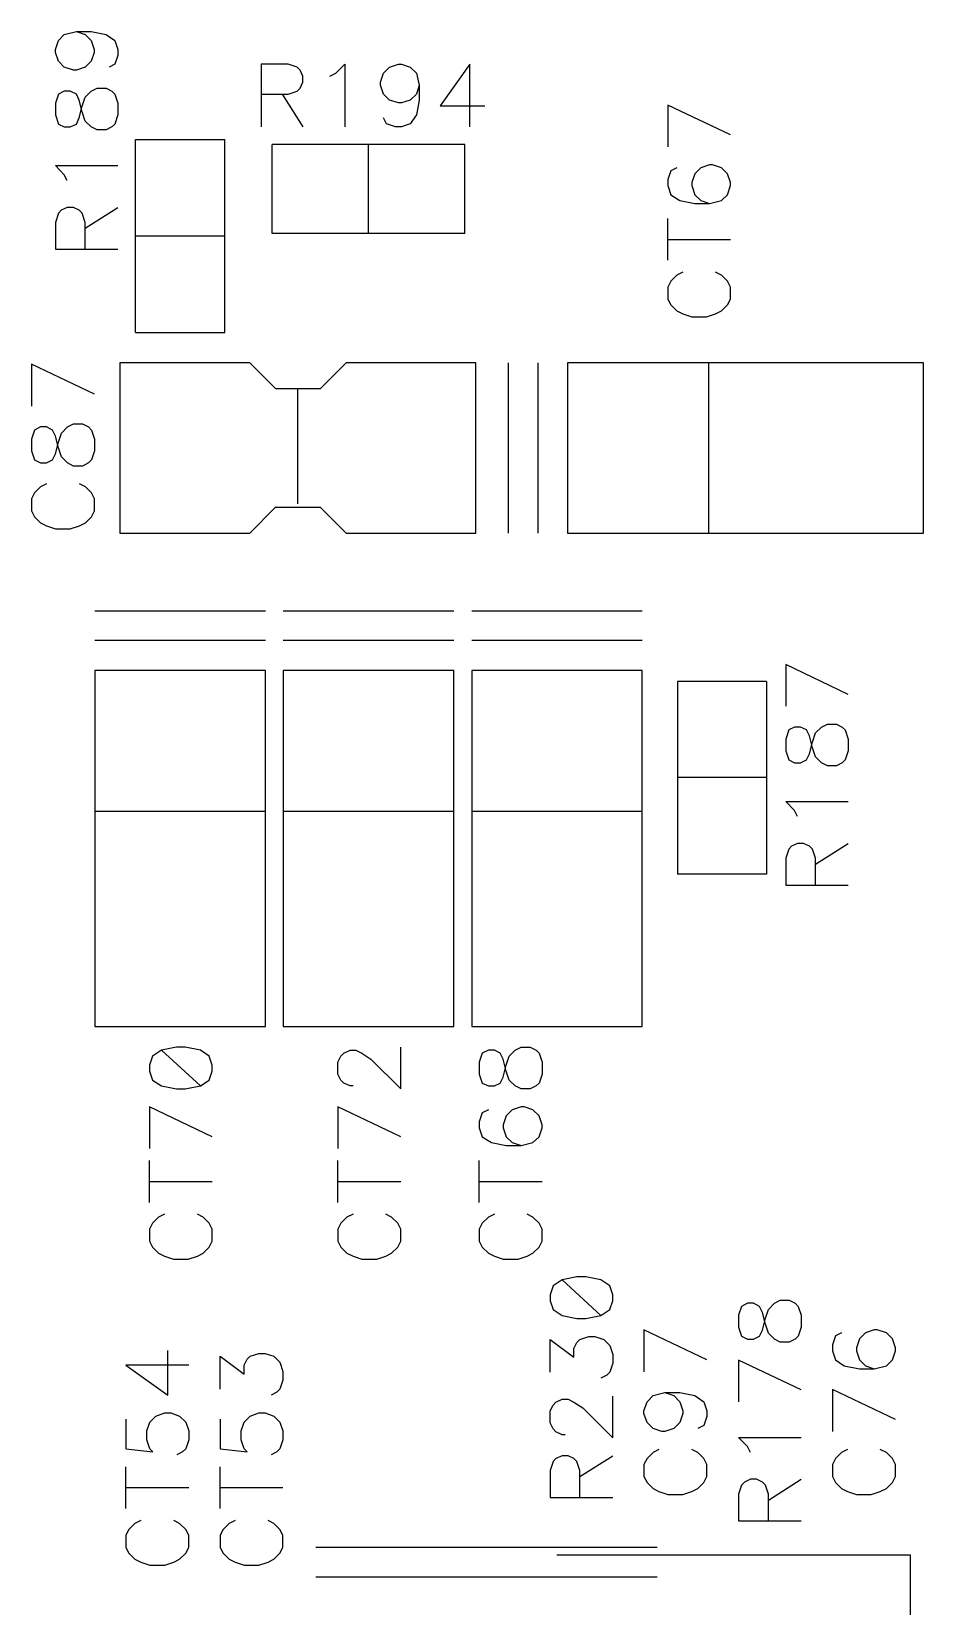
# Model space of a CAD drawing. Extents: x 295 to 953, y 10 to 290.
# Drawn here: x 695.33 to 722.98, y 177.17 to 226.01 of the extents above; entities that cross this region are included whole.
import ezdxf

# ---------------------------------------------------------------- set-up
doc = ezdxf.new("R2010")
doc.units = 0
doc.header["$LTSCALE"] = 5
doc.header["$MEASUREMENT"] = 0
doc.layers.add('DV-PEI-A6_BSK', color=2, linetype='CONTINUOUS')

msp = doc.modelspace()

# ---------------------------------------------------------------- linework, layer by layer
at = {"layer": 'DV-PEI-A6_BSK', "color": 7}
for p, q in [((696.076, 225.452), (696.169, 225.727)), ((696.169, 225.727), (696.35, 225.914)), ((696.35, 225.914), (696.724, 226.007)), ((696.724, 226.007), (696.999, 225.914)), ((696.724, 226.007), (697.186, 226.007)), ((696.999, 225.914), (697.186, 225.727)), ((697.186, 226.007), (697.647, 225.914)), ((697.186, 225.727), (697.273, 225.452)), ((697.647, 225.914), (697.922, 225.727)), ((697.922, 225.727), (698.015, 225.452)), ((696.076, 225.359), (696.076, 225.452)), ((696.169, 225.084), (696.076, 225.359)), ((697.273, 225.359), (697.186, 225.084)), ((697.273, 225.452), (697.273, 225.359)), ((698.015, 225.265), (697.922, 224.991)), ((698.015, 225.452), (698.015, 225.265)), ((696.35, 224.897), (696.169, 225.084)), ((696.631, 224.804), (696.35, 224.897)), ((696.724, 224.804), (696.631, 224.804)), ((696.999, 224.897), (696.724, 224.804)), ((697.186, 225.084), (696.999, 224.897)), ((697.922, 224.991), (697.741, 224.897)), ((703.285, 224.991), (702.455, 224.991)), ((702.455, 224.991), (702.455, 223.051)), ((703.565, 224.897), (703.285, 224.991)), ((703.659, 224.809), (703.565, 224.897)), ((703.746, 224.623), (703.659, 224.809)), ((704.582, 224.623), (704.763, 224.716)), ((704.763, 224.716), (705.043, 224.991)), ((705.043, 224.991), (705.043, 223.051)), ((706.153, 224.436), (706.247, 224.716)), ((706.247, 224.716), (706.428, 224.897)), ((706.428, 224.897), (706.708, 224.991)), ((706.708, 224.991), (706.802, 224.991)), ((706.802, 224.991), (707.076, 224.897)), ((707.076, 224.897), (707.263, 224.716)), ((707.263, 224.716), (707.351, 224.342)), ((708.922, 224.991), (707.999, 223.699)), ((708.922, 223.051), (708.922, 224.991)), ((696.35, 224.155), (696.169, 224.068)), ((696.537, 224.155), (696.35, 224.155)), ((696.724, 224.068), (696.537, 224.155)), ((696.999, 223.974), (697.186, 224.155)), ((697.186, 224.155), (697.367, 224.249)), ((697.367, 224.249), (697.647, 224.249)), ((697.647, 224.249), (697.828, 224.155)), ((697.828, 224.155), (697.922, 224.068)), ((703.285, 224.068), (703.565, 224.161)), ((703.565, 224.161), (703.659, 224.254)), ((703.659, 224.254), (703.746, 224.436)), ((703.746, 224.436), (703.746, 224.623)), ((706.153, 224.342), (706.153, 224.436)), ((706.247, 224.068), (706.153, 224.342)), ((707.351, 224.342), (707.263, 224.068)), ((707.351, 224.342), (707.351, 223.881)), ((696.169, 224.068), (696.076, 223.787)), ((696.076, 223.787), (696.076, 223.419)), ((696.812, 223.881), (696.724, 224.068)), ((696.905, 223.513), (696.812, 223.881)), ((696.812, 223.326), (696.905, 223.694)), ((696.905, 223.694), (696.999, 223.974)), ((697.922, 224.068), (698.015, 223.787)), ((698.015, 223.787), (698.015, 223.419)), ((702.455, 224.068), (703.285, 224.068)), ((703.104, 224.068), (703.746, 223.051)), ((706.428, 223.881), (706.247, 224.068)), ((706.708, 223.793), (706.428, 223.881)), ((706.802, 223.793), (706.708, 223.793)), ((707.076, 223.881), (706.802, 223.793)), ((707.263, 224.068), (707.076, 223.881)), ((707.351, 223.881), (707.263, 223.419)), ((707.999, 223.699), (709.384, 223.699)), ((717.002, 222.8), (715.057, 223.723)), ((715.057, 223.723), (715.057, 222.432)), ((696.076, 223.419), (696.169, 223.139)), ((696.724, 223.139), (696.812, 223.326)), ((696.999, 223.232), (696.905, 223.513)), ((697.186, 223.051), (696.999, 223.232)), ((698.015, 223.419), (697.922, 223.139)), ((706.334, 223.144), (706.247, 223.326)), ((707.263, 223.419), (707.076, 223.144)), ((696.169, 223.139), (696.35, 223.051)), ((696.35, 223.051), (696.537, 223.051)), ((696.537, 223.051), (696.724, 223.139)), ((697.367, 222.958), (697.186, 223.051)), ((697.647, 222.958), (697.367, 222.958)), ((697.828, 223.051), (697.647, 222.958)), ((697.922, 223.139), (697.828, 223.051)), ((706.615, 223.051), (706.334, 223.144)), ((706.802, 223.051), (706.615, 223.051)), ((707.076, 223.144), (706.802, 223.051)), ((698.559, 216.677), (698.559, 222.654)), ((698.559, 222.654), (701.322, 222.654)), ((701.322, 216.677), (701.322, 222.654)), ((708.771, 222.508), (702.794, 222.508)), ((702.794, 219.744), (702.794, 222.508)), ((705.779, 219.744), (705.779, 222.508)), ((708.771, 219.744), (708.771, 222.508)), ((696.35, 221.567), (696.076, 221.848)), ((696.076, 221.848), (698.015, 221.848)), ((715.337, 221.783), (715.15, 221.69)), ((716.079, 221.783), (715.892, 221.596)), ((716.353, 221.877), (716.079, 221.783)), ((716.447, 221.877), (716.353, 221.877)), ((716.721, 221.783), (716.447, 221.877)), ((716.908, 221.596), (716.721, 221.783)), ((696.444, 221.386), (696.35, 221.567)), ((715.15, 221.69), (715.057, 221.415)), ((715.057, 221.415), (715.057, 221.228)), ((715.057, 221.228), (715.15, 220.948)), ((715.892, 221.596), (715.798, 221.322)), ((715.798, 221.322), (715.798, 221.228)), ((715.798, 221.228), (715.892, 220.948)), ((717.002, 221.322), (716.908, 221.596)), ((716.908, 220.948), (717.002, 221.228)), ((717.002, 221.228), (717.002, 221.322)), ((715.15, 220.948), (715.43, 220.767)), ((715.43, 220.767), (715.892, 220.673)), ((715.892, 220.948), (716.079, 220.767)), ((716.079, 220.767), (716.353, 220.673)), ((716.353, 220.673), (716.721, 220.767)), ((716.721, 220.767), (716.908, 220.948)), ((696.169, 220.37), (696.076, 220.089)), ((696.257, 220.463), (696.169, 220.37)), ((696.444, 220.551), (696.257, 220.463)), ((696.631, 220.551), (696.444, 220.551)), ((696.812, 220.463), (696.631, 220.551)), ((696.905, 220.37), (696.812, 220.463)), ((696.999, 220.089), (696.905, 220.37)), ((696.999, 219.908), (698.015, 220.551)), ((715.892, 220.673), (716.353, 220.673)), ((696.076, 220.089), (696.076, 219.26)), ((696.999, 219.26), (696.999, 220.089)), ((715.057, 218.915), (715.057, 220.212)), ((698.559, 219.668), (701.322, 219.668)), ((708.771, 219.744), (702.794, 219.744)), ((715.057, 219.563), (717.002, 219.563)), ((696.076, 219.26), (698.015, 219.26)), ((715.337, 218.453), (715.15, 218.266)), ((715.524, 218.547), (715.337, 218.453)), ((716.721, 218.453), (716.54, 218.547)), ((716.908, 218.266), (716.721, 218.453)), ((715.15, 218.266), (715.057, 218.085)), ((715.057, 218.085), (715.057, 217.711)), ((717.002, 218.085), (716.908, 218.266)), ((717.002, 217.711), (717.002, 218.085)), ((715.057, 217.711), (715.15, 217.53)), ((715.15, 217.53), (715.337, 217.343)), ((715.337, 217.343), (715.524, 217.25)), ((716.54, 217.25), (716.721, 217.343)), ((716.721, 217.343), (716.908, 217.53)), ((716.908, 217.53), (717.002, 217.711)), ((715.524, 217.25), (715.798, 217.156)), ((715.798, 217.156), (716.26, 217.156)), ((716.26, 217.156), (716.54, 217.25)), ((698.559, 216.677), (701.322, 216.677)), ((697.285, 214.761), (695.334, 215.69)), ((695.334, 215.69), (695.334, 214.393)), ((698.074, 215.737), (698.074, 210.45)), ((702.099, 215.737), (698.074, 215.737)), ((702.899, 214.936), (702.099, 215.737)), ((705.084, 215.737), (704.284, 214.931)), ((709.109, 215.737), (705.084, 215.737)), ((709.109, 210.45), (709.109, 215.737)), ((710.108, 215.737), (710.108, 210.45)), ((711.026, 215.737), (711.026, 210.45)), ((711.949, 215.737), (711.949, 210.45)), ((715.857, 215.737), (711.949, 215.737)), ((716.891, 215.737), (715.857, 215.737)), ((716.318, 215.737), (716.318, 210.45)), ((718.159, 215.737), (716.891, 215.737)), ((718.848, 215.737), (718.159, 215.737)), ((722.984, 215.737), (718.848, 215.737)), ((722.984, 210.45), (722.984, 215.737)), ((704.284, 214.931), (702.899, 214.931)), ((703.589, 214.241), (703.589, 214.936)), ((703.589, 213.096), (703.589, 214.241)), ((695.427, 213.651), (695.334, 213.371)), ((695.614, 213.745), (695.427, 213.651)), ((695.795, 213.745), (695.614, 213.745)), ((695.982, 213.651), (695.795, 213.745)), ((696.076, 213.464), (695.982, 213.651)), ((696.169, 213.096), (696.076, 213.464)), ((696.169, 213.277), (696.263, 213.558)), ((696.263, 213.558), (696.45, 213.745)), ((696.45, 213.745), (696.631, 213.838)), ((696.631, 213.838), (696.911, 213.838)), ((696.911, 213.838), (697.098, 213.745)), ((697.098, 213.745), (697.192, 213.651)), ((697.192, 213.651), (697.285, 213.371)), ((695.334, 213.371), (695.334, 213.003)), ((695.334, 213.003), (695.427, 212.722)), ((696.076, 212.909), (696.169, 213.277)), ((696.263, 212.816), (696.169, 213.096)), ((697.285, 213.003), (697.192, 212.722)), ((697.285, 213.371), (697.285, 213.003)), ((703.589, 211.367), (703.589, 213.096)), ((695.427, 212.722), (695.614, 212.629)), ((695.614, 212.629), (695.795, 212.629)), ((695.795, 212.629), (695.982, 212.722)), ((695.982, 212.722), (696.076, 212.909)), ((696.45, 212.629), (696.263, 212.816)), ((696.631, 212.535), (696.45, 212.629)), ((696.911, 212.535), (696.631, 212.535)), ((697.098, 212.629), (696.911, 212.535)), ((697.192, 212.722), (697.098, 212.629)), ((695.795, 211.98), (695.614, 211.887)), ((697.005, 211.887), (696.818, 211.98)), ((695.427, 211.7), (695.334, 211.513)), ((695.334, 211.513), (695.334, 211.145)), ((695.614, 211.887), (695.427, 211.7)), ((697.192, 211.7), (697.005, 211.887)), ((697.285, 211.513), (697.192, 211.7)), ((697.285, 211.145), (697.285, 211.513)), ((695.334, 211.145), (695.427, 210.958)), ((697.192, 210.958), (697.285, 211.145)), ((702.099, 210.45), (702.899, 211.256)), ((702.899, 211.256), (704.284, 211.256)), ((704.284, 211.256), (705.084, 210.45)), ((695.427, 210.958), (695.614, 210.771)), ((695.614, 210.771), (695.795, 210.678)), ((695.795, 210.678), (696.076, 210.59)), ((696.076, 210.59), (696.537, 210.59)), ((696.537, 210.59), (696.818, 210.678)), ((696.818, 210.678), (697.005, 210.771)), ((697.005, 210.771), (697.192, 210.958)), ((698.074, 210.45), (702.099, 210.45)), ((705.084, 210.45), (709.109, 210.45)), ((711.949, 210.45), (715.857, 210.45)), ((715.857, 210.45), (716.891, 210.45)), ((716.891, 210.45), (718.159, 210.45)), ((718.159, 210.45), (718.848, 210.45)), ((718.848, 210.45), (722.984, 210.45)), ((702.584, 208.037), (697.297, 208.037)), ((708.426, 208.037), (703.139, 208.037)), ((714.268, 208.037), (708.981, 208.037)), ((702.584, 207.12), (697.297, 207.12)), ((708.426, 207.12), (703.139, 207.12)), ((714.268, 207.12), (708.981, 207.12)), ((702.584, 206.197), (697.297, 206.197)), ((697.297, 206.197), (697.297, 202.289)), ((702.584, 202.289), (702.584, 206.197)), ((708.426, 206.197), (703.139, 206.197)), ((703.139, 206.197), (703.139, 202.289)), ((708.426, 202.289), (708.426, 206.197)), ((714.268, 206.197), (708.981, 206.197)), ((708.981, 206.197), (708.981, 202.289)), ((714.268, 202.289), (714.268, 206.197)), ((720.653, 205.455), (718.714, 206.384)), ((718.714, 206.384), (718.714, 205.087)), ((715.354, 205.858), (715.354, 199.882)), ((718.118, 205.858), (715.354, 205.858)), ((718.118, 205.858), (718.118, 199.882)), ((718.807, 204.351), (718.714, 204.07)), ((718.988, 204.438), (718.807, 204.351)), ((719.175, 204.438), (718.988, 204.438)), ((719.362, 204.351), (719.175, 204.438)), ((719.45, 204.164), (719.362, 204.351)), ((719.543, 203.796), (719.45, 204.164)), ((719.543, 203.977), (719.637, 204.257)), ((719.637, 204.257), (719.824, 204.438)), ((719.824, 204.438), (720.005, 204.532)), ((720.005, 204.532), (720.285, 204.532)), ((720.285, 204.532), (720.466, 204.438)), ((720.466, 204.438), (720.56, 204.351)), ((720.56, 204.351), (720.653, 204.07)), ((718.714, 204.07), (718.714, 203.702)), ((718.714, 203.702), (718.807, 203.422)), ((719.45, 203.609), (719.543, 203.977)), ((719.637, 203.515), (719.543, 203.796)), ((720.653, 203.702), (720.56, 203.422)), ((720.653, 204.07), (720.653, 203.702)), ((718.807, 203.422), (718.988, 203.334)), ((718.988, 203.334), (719.175, 203.334)), ((719.175, 203.334), (719.362, 203.422)), ((719.362, 203.422), (719.45, 203.609)), ((719.824, 203.334), (719.637, 203.515)), ((720.005, 203.241), (719.824, 203.334)), ((720.285, 203.241), (720.005, 203.241)), ((720.466, 203.334), (720.285, 203.241)), ((720.56, 203.422), (720.466, 203.334)), ((718.118, 202.873), (715.354, 202.873)), ((697.297, 202.289), (697.297, 201.255)), ((702.584, 201.255), (702.584, 202.289)), ((703.139, 202.289), (703.139, 201.255)), ((708.426, 201.255), (708.426, 202.289)), ((708.981, 202.289), (708.981, 201.255)), ((714.268, 201.255), (714.268, 202.289)), ((702.584, 201.827), (697.297, 201.827)), ((708.426, 201.827), (703.139, 201.827)), ((714.268, 201.827), (708.981, 201.827)), ((718.988, 201.85), (718.714, 202.131)), ((718.714, 202.131), (720.653, 202.131)), ((719.082, 201.669), (718.988, 201.85)), ((697.297, 201.255), (697.297, 199.987)), ((702.584, 199.987), (702.584, 201.255)), ((703.139, 201.255), (703.139, 199.987)), ((708.426, 199.987), (708.426, 201.255)), ((708.981, 201.255), (708.981, 199.987)), ((714.268, 199.987), (714.268, 201.255)), ((718.895, 200.746), (718.807, 200.653)), ((719.082, 200.834), (718.895, 200.746)), ((719.269, 200.834), (719.082, 200.834)), ((719.45, 200.746), (719.269, 200.834)), ((719.543, 200.653), (719.45, 200.746)), ((719.637, 200.191), (720.653, 200.834)), ((718.807, 200.653), (718.714, 200.372)), ((718.714, 200.372), (718.714, 199.543)), ((719.637, 200.372), (719.543, 200.653)), ((719.637, 199.543), (719.637, 200.372)), ((697.297, 199.987), (697.297, 199.297)), ((702.584, 199.297), (702.584, 199.987)), ((703.139, 199.987), (703.139, 199.297)), ((708.426, 199.297), (708.426, 199.987)), ((708.981, 199.987), (708.981, 199.297)), ((714.268, 199.297), (714.268, 199.987)), ((718.118, 199.882), (715.354, 199.882)), ((697.297, 199.297), (697.297, 195.161)), ((702.584, 195.161), (702.584, 199.297)), ((703.139, 199.297), (703.139, 195.161)), ((708.426, 195.161), (708.426, 199.297)), ((708.981, 199.297), (708.981, 195.161)), ((714.268, 195.161), (714.268, 199.297)), ((718.714, 199.543), (720.653, 199.543)), ((697.297, 195.161), (702.584, 195.161)), ((703.139, 195.161), (708.426, 195.161)), ((708.981, 195.161), (714.268, 195.161)), ((699.365, 194.425), (699.084, 194.238)), ((699.826, 194.513), (699.365, 194.425)), ((699.365, 194.425), (700.568, 193.315)), ((700.101, 194.513), (699.826, 194.513)), ((700.568, 194.425), (700.101, 194.513)), ((700.843, 194.238), (700.568, 194.425)), ((705.02, 194.332), (705.207, 194.425)), ((705.207, 194.425), (705.388, 194.425)), ((705.388, 194.425), (705.575, 194.332)), ((706.778, 193.222), (706.778, 194.513)), ((709.495, 194.425), (709.308, 194.332)), ((709.682, 194.425), (709.495, 194.425)), ((709.863, 194.332), (709.682, 194.425)), ((710.143, 194.238), (710.324, 194.425)), ((710.324, 194.425), (710.511, 194.513)), ((710.511, 194.513), (710.792, 194.513)), ((710.792, 194.513), (710.973, 194.425)), ((710.973, 194.425), (711.066, 194.332)), ((699.084, 194.238), (698.991, 193.958)), ((698.991, 193.958), (698.991, 193.777)), ((700.936, 193.958), (700.843, 194.238)), ((700.936, 193.777), (700.936, 193.958)), ((704.833, 194.051), (704.926, 194.238)), ((704.833, 193.683), (704.833, 194.051)), ((704.926, 194.238), (705.02, 194.332)), ((705.575, 194.332), (705.855, 194.145)), ((705.855, 194.145), (706.778, 193.222)), ((709.308, 194.332), (709.215, 194.051)), ((709.215, 194.051), (709.215, 193.683)), ((709.956, 194.145), (709.863, 194.332)), ((710.05, 193.777), (709.956, 194.145)), ((709.956, 193.59), (710.05, 193.958)), ((710.05, 193.958), (710.143, 194.238)), ((711.066, 194.332), (711.16, 194.051)), ((711.16, 194.051), (711.16, 193.683)), ((698.991, 193.777), (699.084, 193.496)), ((699.084, 193.496), (699.365, 193.315)), ((700.568, 193.315), (700.843, 193.496)), ((700.843, 193.496), (700.936, 193.777)), ((704.926, 193.496), (704.833, 193.683)), ((705.02, 193.403), (704.926, 193.496)), ((705.207, 193.315), (705.02, 193.403)), ((709.215, 193.683), (709.308, 193.403)), ((709.308, 193.403), (709.495, 193.315)), ((709.682, 193.315), (709.863, 193.403)), ((709.863, 193.403), (709.956, 193.59)), ((710.143, 193.496), (710.05, 193.777)), ((710.324, 193.315), (710.143, 193.496)), ((711.066, 193.403), (710.973, 193.315)), ((711.16, 193.683), (711.066, 193.403)), ((699.365, 193.315), (699.826, 193.222)), ((699.826, 193.222), (700.101, 193.222)), ((700.101, 193.222), (700.568, 193.315)), ((705.3, 193.315), (705.207, 193.315)), ((709.495, 193.315), (709.682, 193.315)), ((710.511, 193.222), (710.324, 193.315)), ((710.792, 193.222), (710.511, 193.222)), ((710.973, 193.315), (710.792, 193.222)), ((700.936, 191.738), (698.991, 192.667)), ((698.991, 192.667), (698.991, 191.37)), ((706.778, 191.738), (704.833, 192.667)), ((704.833, 192.667), (704.833, 191.37)), ((709.308, 192.48), (709.215, 192.205)), ((709.495, 192.573), (709.308, 192.48)), ((710.237, 192.573), (710.05, 192.386)), ((710.511, 192.667), (710.237, 192.573)), ((710.605, 192.667), (710.511, 192.667)), ((710.879, 192.573), (710.605, 192.667)), ((711.066, 192.386), (710.879, 192.573)), ((709.215, 192.205), (709.215, 192.018)), ((709.215, 192.018), (709.308, 191.738)), ((710.05, 192.386), (709.956, 192.112)), ((709.956, 192.112), (709.956, 192.018)), ((709.956, 192.018), (710.05, 191.738)), ((711.16, 192.112), (711.066, 192.386)), ((711.066, 191.738), (711.16, 192.018)), ((711.16, 192.018), (711.16, 192.112)), ((709.308, 191.738), (709.588, 191.557)), ((709.588, 191.557), (710.05, 191.463)), ((710.05, 191.738), (710.237, 191.557)), ((710.05, 191.463), (710.511, 191.463)), ((710.237, 191.557), (710.511, 191.463)), ((710.511, 191.463), (710.879, 191.557)), ((710.879, 191.557), (711.066, 191.738)), ((698.991, 189.705), (698.991, 191.002)), ((704.833, 189.705), (704.833, 191.002)), ((709.215, 189.705), (709.215, 191.002)), ((698.991, 190.353), (700.936, 190.353)), ((704.833, 190.353), (706.778, 190.353)), ((709.215, 190.353), (711.16, 190.353)), ((699.084, 189.056), (698.991, 188.875)), ((699.271, 189.243), (699.084, 189.056)), ((699.458, 189.337), (699.271, 189.243)), ((700.656, 189.243), (700.475, 189.337)), ((700.843, 189.056), (700.656, 189.243)), ((700.936, 188.875), (700.843, 189.056)), ((704.926, 189.056), (704.833, 188.875)), ((705.113, 189.243), (704.926, 189.056)), ((705.3, 189.337), (705.113, 189.243)), ((706.498, 189.243), (706.317, 189.337)), ((706.685, 189.056), (706.498, 189.243)), ((706.778, 188.875), (706.685, 189.056)), ((709.308, 189.056), (709.215, 188.875)), ((709.495, 189.243), (709.308, 189.056)), ((709.682, 189.337), (709.495, 189.243)), ((710.879, 189.243), (710.698, 189.337)), ((711.066, 189.056), (710.879, 189.243)), ((711.16, 188.875), (711.066, 189.056)), ((698.991, 188.875), (698.991, 188.501)), ((698.991, 188.501), (699.084, 188.32)), ((700.843, 188.32), (700.936, 188.501)), ((700.936, 188.501), (700.936, 188.875)), ((704.833, 188.875), (704.833, 188.501)), ((704.833, 188.501), (704.926, 188.32)), ((706.685, 188.32), (706.778, 188.501)), ((706.778, 188.501), (706.778, 188.875)), ((709.215, 188.875), (709.215, 188.501)), ((709.215, 188.501), (709.308, 188.32)), ((711.066, 188.32), (711.16, 188.501)), ((711.16, 188.501), (711.16, 188.875)), ((699.084, 188.32), (699.271, 188.133)), ((699.271, 188.133), (699.458, 188.04)), ((699.458, 188.04), (699.733, 187.946)), ((700.194, 187.946), (700.475, 188.04)), ((700.475, 188.04), (700.656, 188.133)), ((700.656, 188.133), (700.843, 188.32)), ((704.926, 188.32), (705.113, 188.133)), ((705.113, 188.133), (705.3, 188.04)), ((705.3, 188.04), (705.575, 187.946)), ((706.036, 187.946), (706.317, 188.04)), ((706.317, 188.04), (706.498, 188.133)), ((706.498, 188.133), (706.685, 188.32)), ((709.308, 188.32), (709.495, 188.133)), ((709.495, 188.133), (709.682, 188.04)), ((709.682, 188.04), (709.956, 187.946)), ((710.418, 187.946), (710.698, 188.04)), ((710.698, 188.04), (710.879, 188.133)), ((710.879, 188.133), (711.066, 188.32)), ((699.733, 187.946), (700.194, 187.946)), ((705.575, 187.946), (706.036, 187.946)), ((709.956, 187.946), (710.418, 187.946)), ((711.505, 187.117), (711.411, 186.842)), ((711.779, 187.304), (711.505, 187.117)), ((712.241, 187.397), (711.779, 187.304)), ((711.779, 187.304), (712.983, 186.194)), ((712.521, 187.397), (712.241, 187.397)), ((712.983, 187.304), (712.521, 187.397)), ((713.257, 187.117), (712.983, 187.304)), ((713.351, 186.842), (713.257, 187.117)), ((711.411, 186.842), (711.411, 186.655)), ((711.411, 186.655), (711.505, 186.381)), ((713.257, 186.381), (713.351, 186.655)), ((713.351, 186.655), (713.351, 186.842)), ((717.528, 186.574), (717.347, 186.48)), ((717.715, 186.574), (717.528, 186.574)), ((717.902, 186.48), (717.715, 186.574)), ((718.176, 186.387), (718.363, 186.574)), ((718.363, 186.574), (718.544, 186.667)), ((718.544, 186.667), (718.825, 186.667)), ((718.825, 186.667), (719.006, 186.574)), ((719.006, 186.574), (719.099, 186.48)), ((711.505, 186.381), (711.779, 186.194)), ((711.779, 186.194), (712.241, 186.1)), ((712.241, 186.1), (712.521, 186.1)), ((712.521, 186.1), (712.983, 186.194)), ((712.983, 186.194), (713.257, 186.381)), ((717.347, 186.48), (717.253, 186.206)), ((717.253, 186.206), (717.253, 185.832)), ((717.989, 186.293), (717.902, 186.48)), ((718.083, 185.925), (717.989, 186.293)), ((717.989, 185.738), (718.083, 186.112)), ((718.083, 186.112), (718.176, 186.387)), ((719.099, 186.48), (719.193, 186.206)), ((719.193, 186.206), (719.193, 185.832)), ((716.272, 184.821), (714.32, 185.75)), ((714.32, 185.75), (714.32, 184.453)), ((717.253, 185.832), (717.347, 185.557)), ((717.902, 185.557), (717.989, 185.738)), ((718.176, 185.651), (718.083, 185.925)), ((718.363, 185.464), (718.176, 185.651)), ((719.193, 185.832), (719.099, 185.557)), ((720.256, 185.569), (720.162, 185.288)), ((720.443, 185.656), (720.256, 185.569)), ((721.185, 185.656), (720.998, 185.475)), ((721.459, 185.75), (721.185, 185.656)), ((721.553, 185.75), (721.459, 185.75)), ((721.833, 185.656), (721.553, 185.75)), ((722.02, 185.475), (721.833, 185.656)), ((699.558, 183.729), (699.558, 185.113)), ((711.411, 184.435), (711.411, 185.452)), ((711.411, 185.452), (712.147, 184.903)), ((712.147, 185.177), (712.241, 185.364)), ((712.147, 184.903), (712.147, 185.177)), ((712.241, 185.364), (712.334, 185.452)), ((712.334, 185.452), (712.609, 185.545)), ((712.609, 185.545), (712.796, 185.545)), ((712.796, 185.545), (713.076, 185.452)), ((713.076, 185.452), (713.257, 185.271)), ((713.257, 185.271), (713.351, 184.99)), ((717.347, 185.557), (717.528, 185.464)), ((717.528, 185.464), (717.715, 185.464)), ((717.715, 185.464), (717.902, 185.557)), ((718.544, 185.37), (718.363, 185.464)), ((718.825, 185.37), (718.544, 185.37)), ((719.006, 185.464), (718.825, 185.37)), ((719.099, 185.557), (719.006, 185.464)), ((720.162, 185.288), (720.162, 185.101)), ((720.162, 185.101), (720.256, 184.821)), ((720.998, 185.475), (720.904, 185.195)), ((720.904, 185.195), (720.904, 185.101)), ((720.904, 185.101), (720.998, 184.821)), ((722.114, 185.195), (722.02, 185.475)), ((722.02, 184.821), (722.114, 185.101)), ((722.114, 185.101), (722.114, 185.195)), ((700.206, 184.652), (698.261, 184.652)), ((698.261, 184.652), (699.558, 183.729)), ((701.182, 183.91), (701.182, 184.932)), ((701.182, 184.932), (701.924, 184.377)), ((701.924, 184.652), (702.017, 184.838)), ((701.924, 184.377), (701.924, 184.652)), ((702.017, 184.838), (702.111, 184.932)), ((702.111, 184.932), (702.385, 185.02)), ((702.385, 185.02), (702.572, 185.02)), ((702.572, 185.02), (702.847, 184.932)), ((702.847, 184.932), (703.034, 184.745)), ((703.034, 184.745), (703.127, 184.465)), ((713.351, 184.716), (713.257, 184.435)), ((713.351, 184.99), (713.351, 184.716)), ((719.193, 183.892), (717.253, 184.815)), ((717.253, 184.815), (717.253, 183.524)), ((720.256, 184.821), (720.53, 184.64)), ((720.53, 184.64), (720.998, 184.546)), ((720.998, 184.821), (721.185, 184.64)), ((721.185, 184.64), (721.459, 184.546)), ((721.459, 184.546), (721.833, 184.64)), ((721.833, 184.64), (722.02, 184.821)), ((703.127, 184.19), (703.034, 183.91)), ((703.127, 184.465), (703.127, 184.19)), ((713.164, 184.348), (712.983, 184.254)), ((713.257, 184.435), (713.164, 184.348)), ((720.998, 184.546), (721.459, 184.546)), ((702.94, 183.822), (702.759, 183.729)), ((703.034, 183.91), (702.94, 183.822)), ((713.351, 182.402), (713.351, 183.699)), ((714.414, 183.524), (714.601, 183.711)), ((714.601, 183.711), (714.969, 183.804)), ((714.969, 183.804), (715.249, 183.711)), ((714.969, 183.804), (715.436, 183.804)), ((715.249, 183.711), (715.436, 183.524)), ((715.436, 183.804), (715.898, 183.711)), ((715.898, 183.711), (716.178, 183.524)), ((722.114, 182.969), (720.162, 183.898)), ((720.162, 183.898), (720.162, 182.595)), ((699.19, 183.08), (699.464, 183.174)), ((699.464, 183.174), (699.651, 183.174)), ((699.651, 183.174), (699.926, 183.08)), ((702.111, 183.08), (702.385, 183.174)), ((702.385, 183.174), (702.572, 183.174)), ((702.572, 183.174), (702.847, 183.08)), ((711.411, 183.238), (711.505, 183.419)), ((711.411, 182.864), (711.411, 183.238)), ((711.505, 183.419), (711.592, 183.512)), ((711.592, 183.512), (711.779, 183.606)), ((711.779, 183.606), (711.966, 183.606)), ((711.966, 183.606), (712.147, 183.512)), ((712.147, 183.512), (712.428, 183.331)), ((712.428, 183.331), (713.351, 182.402)), ((714.32, 183.244), (714.414, 183.524)), ((714.32, 183.156), (714.32, 183.244)), ((714.414, 182.876), (714.32, 183.156)), ((715.436, 183.524), (715.524, 183.244)), ((715.524, 183.156), (715.436, 182.876)), ((715.524, 183.244), (715.524, 183.156)), ((716.178, 183.524), (716.272, 183.244)), ((716.272, 183.244), (716.272, 183.063)), ((698.261, 182.987), (698.261, 182.064)), ((698.909, 182.619), (699.003, 182.893)), ((699.003, 182.893), (699.19, 183.08)), ((699.926, 183.08), (700.113, 182.893)), ((700.113, 182.893), (700.206, 182.619)), ((701.182, 182.987), (701.182, 182.064)), ((701.83, 182.619), (701.924, 182.893)), ((701.924, 182.893), (702.111, 183.08)), ((702.847, 183.08), (703.034, 182.893)), ((703.034, 182.893), (703.127, 182.619)), ((711.505, 182.683), (711.411, 182.864)), ((711.592, 182.589), (711.505, 182.683)), ((714.601, 182.689), (714.414, 182.876)), ((714.875, 182.595), (714.601, 182.689)), ((715.249, 182.689), (714.969, 182.595)), ((715.436, 182.876), (715.249, 182.689)), ((716.178, 182.782), (715.991, 182.689)), ((716.272, 183.063), (716.178, 182.782)), ((698.909, 182.338), (698.909, 182.619)), ((699.003, 182.064), (698.909, 182.338)), ((700.206, 182.338), (700.113, 182.064)), ((700.206, 182.619), (700.206, 182.338)), ((701.83, 182.338), (701.83, 182.619)), ((701.924, 182.064), (701.83, 182.338)), ((703.127, 182.338), (703.034, 182.064)), ((703.127, 182.619), (703.127, 182.338)), ((711.779, 182.496), (711.592, 182.589)), ((711.873, 182.496), (711.779, 182.496)), ((714.969, 182.595), (714.875, 182.595)), ((717.528, 182.134), (717.253, 182.414)), ((717.253, 182.414), (719.193, 182.414)), ((698.261, 182.064), (699.096, 181.97)), ((699.096, 181.97), (699.003, 182.064)), ((700.019, 181.97), (699.838, 181.877)), ((700.113, 182.064), (700.019, 181.97)), ((701.182, 182.064), (702.017, 181.97)), ((702.017, 181.97), (701.924, 182.064)), ((702.94, 181.97), (702.759, 181.877)), ((703.034, 182.064), (702.94, 181.97)), ((711.505, 181.666), (711.411, 181.386)), ((711.592, 181.76), (711.505, 181.666)), ((711.779, 181.847), (711.592, 181.76)), ((711.966, 181.847), (711.779, 181.847)), ((712.147, 181.76), (711.966, 181.847)), ((712.241, 181.666), (712.147, 181.76)), ((712.334, 181.386), (712.241, 181.666)), ((712.334, 181.205), (713.351, 181.847)), ((714.414, 181.76), (714.32, 181.573)), ((714.601, 181.947), (714.414, 181.76)), ((714.782, 182.04), (714.601, 181.947)), ((715.991, 181.947), (715.804, 182.04)), ((716.178, 181.76), (715.991, 181.947)), ((716.272, 181.573), (716.178, 181.76)), ((717.621, 181.953), (717.528, 182.134)), ((720.256, 181.76), (720.162, 181.573)), ((720.443, 181.947), (720.256, 181.76)), ((720.624, 182.04), (720.443, 181.947)), ((721.833, 181.947), (721.646, 182.04)), ((722.02, 181.76), (721.833, 181.947)), ((722.114, 181.573), (722.02, 181.76)), ((698.261, 180.212), (698.261, 181.509)), ((701.182, 180.212), (701.182, 181.509)), ((711.411, 181.386), (711.411, 180.556)), ((712.334, 180.556), (712.334, 181.386)), ((714.32, 181.573), (714.32, 181.205)), ((714.32, 181.205), (714.414, 181.018)), ((716.178, 181.018), (716.272, 181.205)), ((716.272, 181.205), (716.272, 181.573)), ((720.162, 181.573), (720.162, 181.205)), ((720.162, 181.205), (720.256, 181.018)), ((722.02, 181.018), (722.114, 181.205)), ((722.114, 181.205), (722.114, 181.573)), ((698.261, 180.86), (700.206, 180.86)), ((701.182, 180.86), (703.127, 180.86)), ((714.414, 181.018), (714.601, 180.831)), ((714.601, 180.831), (714.782, 180.737)), ((714.782, 180.737), (715.062, 180.65)), ((715.524, 180.65), (715.804, 180.737)), ((715.804, 180.737), (715.991, 180.831)), ((715.991, 180.831), (716.178, 181.018)), ((717.347, 180.936), (717.253, 180.656)), ((717.434, 181.03), (717.347, 180.936)), ((717.621, 181.117), (717.434, 181.03)), ((717.808, 181.117), (717.621, 181.117)), ((717.989, 181.03), (717.808, 181.117)), ((718.083, 180.936), (717.989, 181.03)), ((718.176, 180.656), (718.083, 180.936)), ((718.176, 180.475), (719.193, 181.117)), ((720.256, 181.018), (720.443, 180.831)), ((720.443, 180.831), (720.624, 180.737)), ((720.624, 180.737), (720.904, 180.65)), ((721.366, 180.65), (721.646, 180.737)), ((721.646, 180.737), (721.833, 180.831)), ((721.833, 180.831), (722.02, 181.018)), ((711.411, 180.556), (713.351, 180.556)), ((715.062, 180.65), (715.524, 180.65)), ((717.253, 180.656), (717.253, 179.826)), ((718.176, 179.826), (718.176, 180.656)), ((720.904, 180.65), (721.366, 180.65)), ((698.541, 179.75), (698.354, 179.563)), ((698.728, 179.844), (698.541, 179.75)), ((699.926, 179.75), (699.745, 179.844)), ((700.113, 179.563), (699.926, 179.75)), ((701.462, 179.75), (701.275, 179.563)), ((701.649, 179.844), (701.462, 179.75)), ((702.847, 179.75), (702.666, 179.844)), ((703.034, 179.563), (702.847, 179.75)), ((717.253, 179.826), (719.193, 179.826)), ((698.354, 179.563), (698.261, 179.382)), ((698.261, 179.382), (698.261, 179.008)), ((700.206, 179.382), (700.113, 179.563)), ((700.206, 179.008), (700.206, 179.382)), ((701.275, 179.563), (701.182, 179.382)), ((701.182, 179.382), (701.182, 179.008)), ((703.127, 179.382), (703.034, 179.563)), ((703.127, 179.008), (703.127, 179.382)), ((698.261, 179.008), (698.354, 178.827)), ((698.354, 178.827), (698.541, 178.64)), ((699.926, 178.64), (700.113, 178.827)), ((700.113, 178.827), (700.206, 179.008)), ((701.182, 179.008), (701.275, 178.827)), ((701.275, 178.827), (701.462, 178.64)), ((702.847, 178.64), (703.034, 178.827)), ((703.034, 178.827), (703.127, 179.008)), ((714.724, 179.008), (704.144, 179.008)), ((711.621, 178.774), (722.575, 178.774)), ((722.575, 178.774), (722.575, 164.169)), ((698.541, 178.64), (698.728, 178.547)), ((698.728, 178.547), (699.003, 178.453)), ((699.003, 178.453), (699.464, 178.453)), ((699.464, 178.453), (699.745, 178.547)), ((699.745, 178.547), (699.926, 178.64)), ((701.462, 178.64), (701.649, 178.547)), ((701.649, 178.547), (701.924, 178.453)), ((701.924, 178.453), (702.385, 178.453)), ((702.385, 178.453), (702.666, 178.547)), ((702.666, 178.547), (702.847, 178.64)), ((714.724, 178.085), (704.144, 178.085))]:
    msp.add_line(p, q, dxfattribs=at)

doc.saveas('drawing.dxf')
